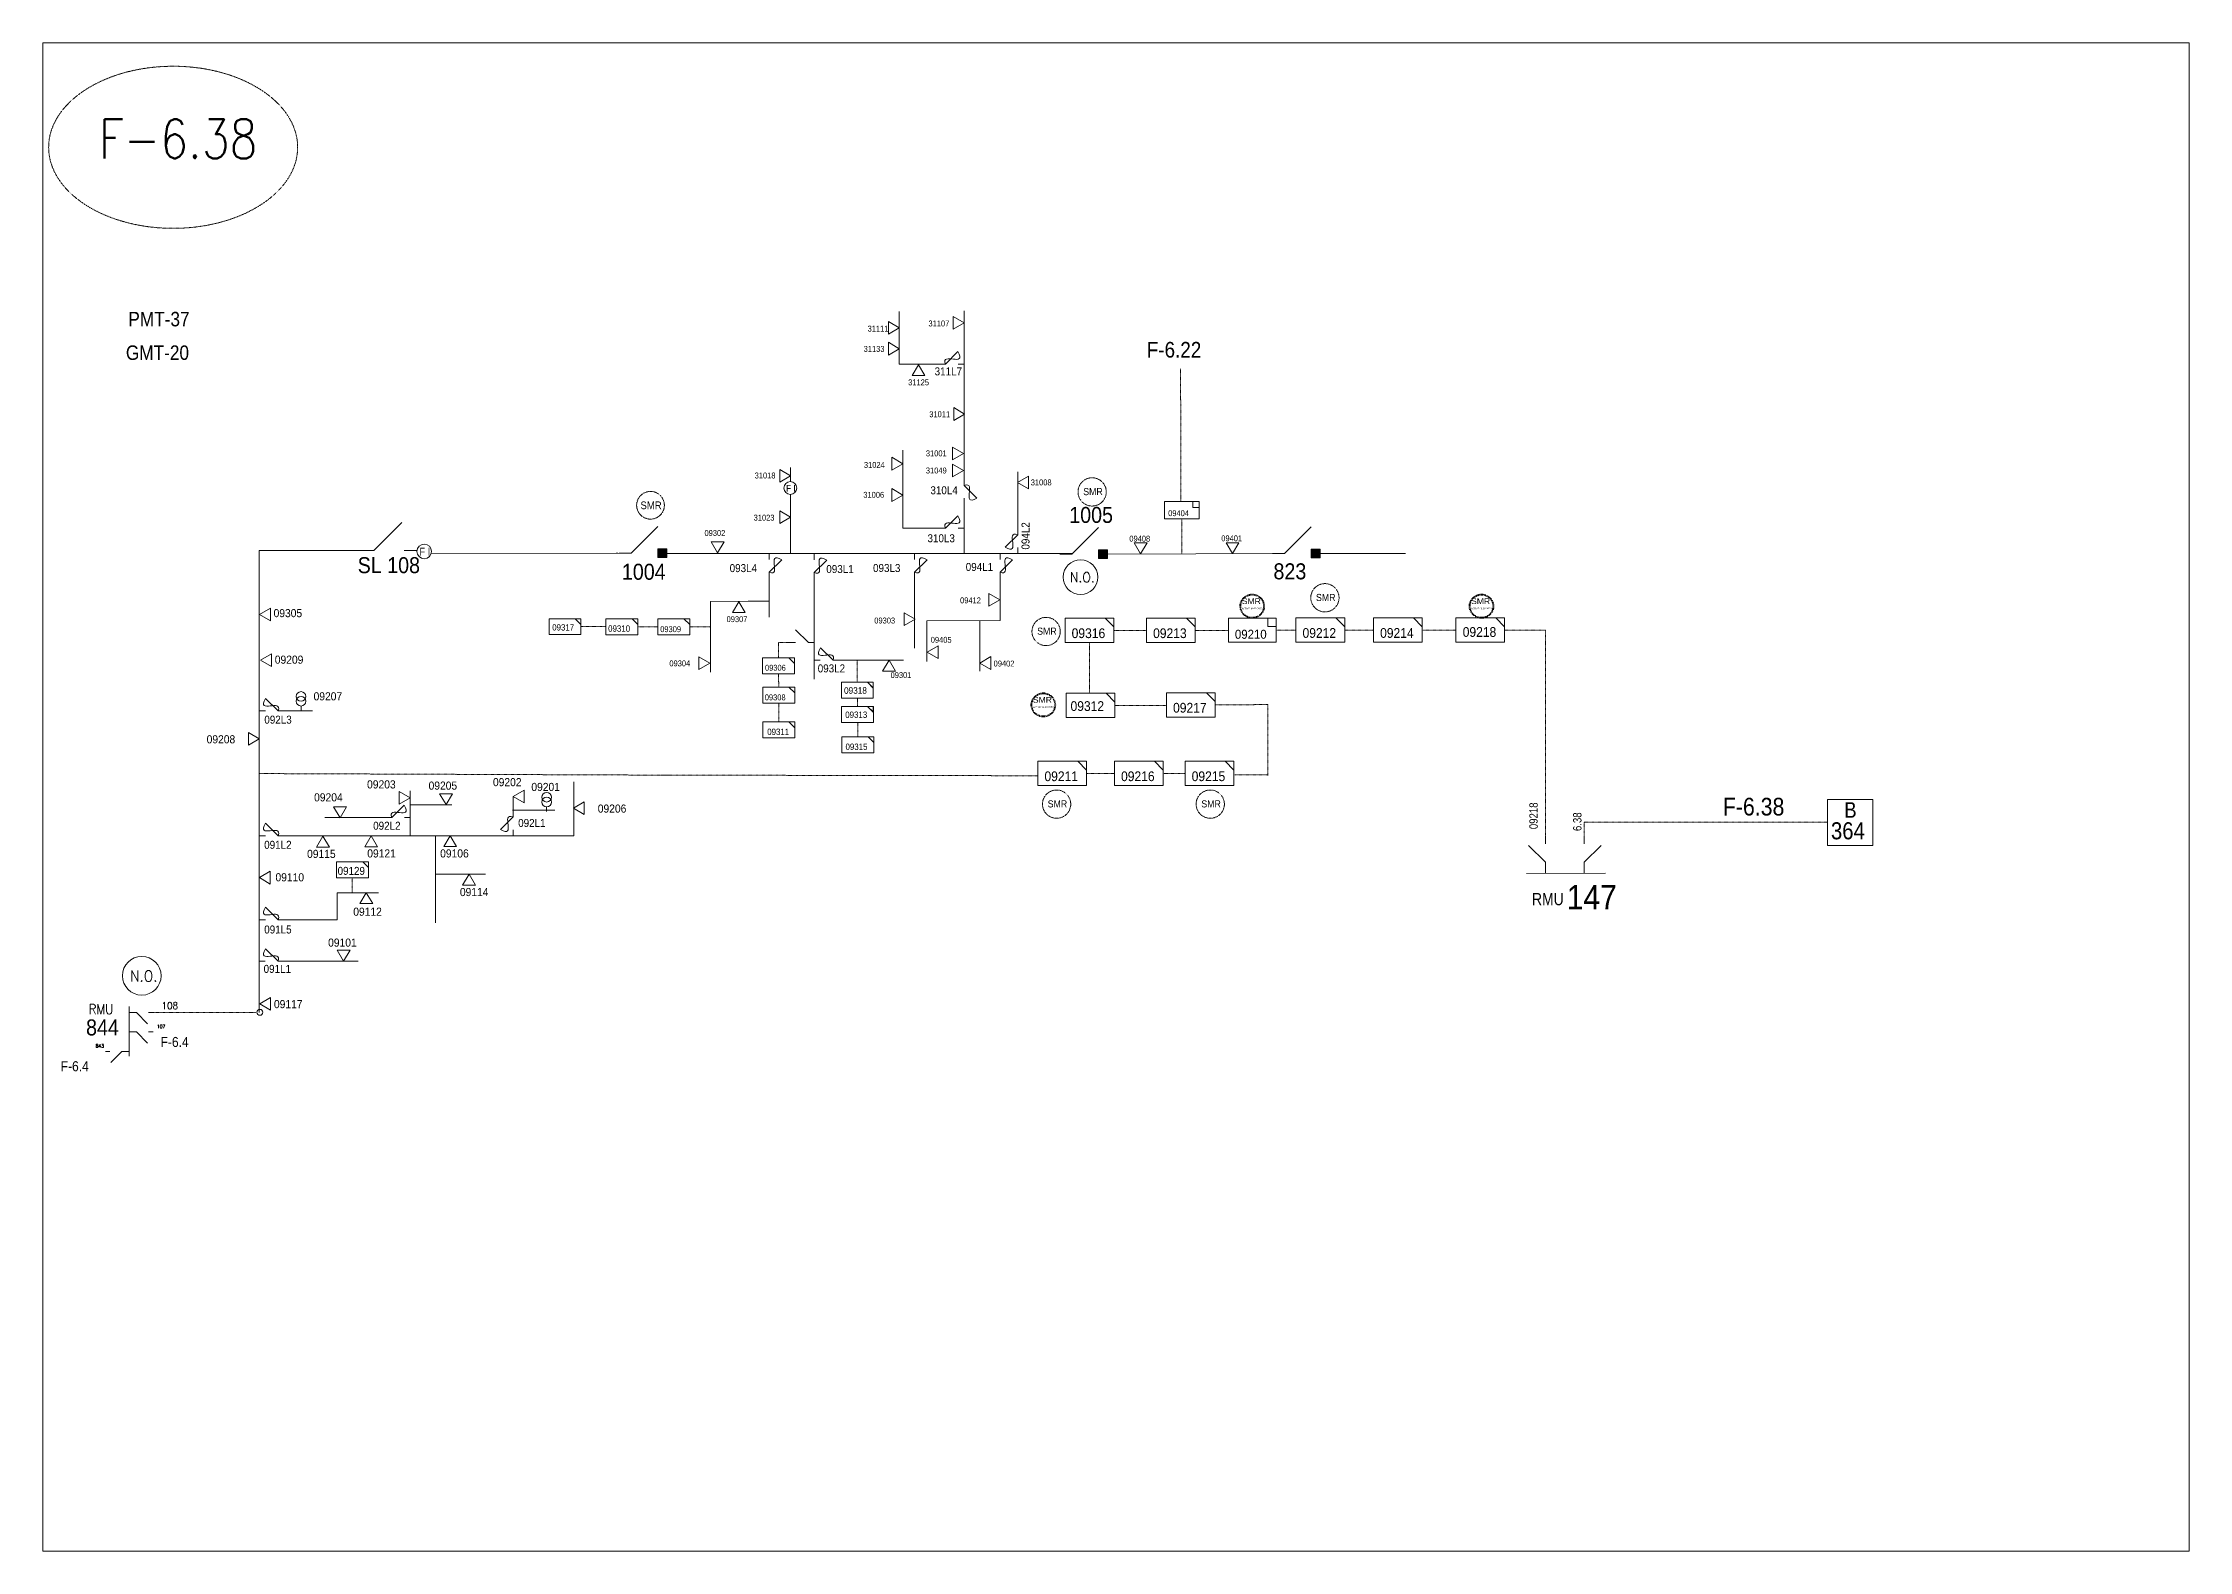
# Model space of a CAD drawing. Header units: metres. Extents: x 65984 to 144644, y -19036 to 23726.
# Drawn here: x 101713 to 102593, y -12882 to -12264 of the extents above; entities that cross this region are included whole.
import ezdxf
from ezdxf.enums import TextEntityAlignment as Align

# ---------------------------------------------------------------- set-up
doc = ezdxf.new("R2010")
doc.units = ezdxf.units.M
doc.header["$MEASUREMENT"] = 0
doc.linetypes.add('DGN Style 3', pattern=[0.013877, 0, -0.013877])
doc.layers.get('0').update_dxf_attribs({"color": 95, "lineweight": 40})
for name, color, linetype, lineweight in [('ABS', 7, 'Continuous', 40), ('ABS NUMBER', 112, 'Continuous', 30), ('d_eos', 111, 'Continuous', 40), ('d_eos no', 121, 'Continuous', 40), ('d_fco', 5, 'Continuous', 40), ('d_fco text', 95, 'Continuous', 40), ('d_oh branch', 94, 'Continuous', 40), ('d_switch', 95, 'Continuous', 40), ('d_tf', 1, 'Continuous', 40), ('d_tf no', 6, 'Continuous', 40), ('d_tf_200', 1, 'Continuous', 40), ('d_ug cable', 95, 'Continuous', 40), ('d_unit sub', 7, 'Continuous', 40), ('EARTH FAULT INDICATOR', 95, 'Continuous', 40), ('fedr no', 95, 'Continuous', 40), ('GRID STATION  04', 7, 'Continuous', 40), ('GRID STATION 01', 7, 'Continuous', 40), ('Level 37', 7, 'Continuous', 0), ('O H MAIN FEEDER', 4, 'Continuous', 100), ('SW N O', 114, 'Continuous', 30)]:
    doc.layers.add(name, color=color, linetype=linetype, lineweight=lineweight)
doc.styles.add('NASKHF', font='naskhf.shx', dxfattribs={"height": 8})
doc.styles.get("Standard").update_dxf_attribs({"font": 'txt.shx'})
doc.styles.add('Style-Andalus', font='andlso.ttf')
doc.styles.add('Style-Arial', font='arial.ttf')
doc.styles.add('Style-ENGINEERING', font='ENGINEERING.shx')
doc.styles.add('Style-msdefault', font='msdefault.shx')
doc.styles.add('Style-simplex', font='simplex.shx')
doc.styles.add('Style-STANDARD', font='STANDARD.shx')

# ---------------------------------------------------------------- blocks, each defined once
blk = doc.blocks.new('TF3')
at = {"color": 0, "linetype": 'ByBlock', "lineweight": -2}
for p, q in [((11.3, 9), (18.3, 9)), ((18.3, 9), (18.3, 2))]:
    blk.add_line(p, q, dxfattribs=at)
at = {"color": 0, "linetype": 'ByBlock', "lineweight": -2, "flags": 128}
blk.add_lwpolyline([(18.3, 2), (11.3, 2), (11.3, 9)], dxfattribs=at)
at = {"color": 0, "linetype": 'ByBlock', "lineweight": -2}
blk.add_3dface([(-21.7, 9), (18.3, 9), (18.3, -11), (-21.7, -11)], dxfattribs=at)
blk = doc.blocks.new('TF_8')
at = {"color": 0, "linetype": 'ByBlock', "lineweight": -2}
blk.add_line((6.3, 4.95), (9.9, 1.35), dxfattribs=at)
blk.add_3dface([(-10.1, 4.95), (9.9, 4.95), (9.9, -5.05), (-10.1, -5.05)], dxfattribs=at)
blk = doc.blocks.new('*U2819')
at = {"layer": 'd_unit sub', "color": 2, "linetype": 'Continuous', "lineweight": 13, "flags": 128}
blk.add_lwpolyline([(6.4, 5), (9.99, 1.4), (9.99, 5)], close=True, dxfattribs=at)
at = {"layer": 'd_unit sub', "color": 2, "linetype": 'Continuous', "lineweight": 13, "xscale": 0.999671859597321, "yscale": 0.999671859597321, "zscale": 0.2499179648993302, "rotation": 359.9999999999999}
blk.add_blockref('TF_8', (0.1, 0.05), dxfattribs=at)
blk = doc.blocks.new('*U3685')
at = {"layer": 'd_unit sub', "color": 5, "linetype": 'Continuous', "lineweight": 13, "flags": 128}
blk.add_lwpolyline([(6.4, 5), (9.99, 1.4), (9.99, 5)], close=True, dxfattribs=at)
at = {"layer": 'd_unit sub', "color": 5, "linetype": 'Continuous', "lineweight": 13, "xscale": 0.999671859597321, "yscale": 0.999671859597321, "zscale": 0.2499179648993302, "rotation": 359.9999999999999}
blk.add_blockref('TF_8', (0.1, 0.05), dxfattribs=at)
blk = doc.blocks.new('*U3403')
at = {"layer": 'd_unit sub', "color": 2, "linetype": 'Continuous', "lineweight": 13, "flags": 128}
blk.add_lwpolyline([(6.4, 5), (9.99, 1.4), (9.99, 5)], close=True, dxfattribs=at)
at = {"layer": 'd_unit sub', "color": 2, "linetype": 'Continuous', "lineweight": 13, "xscale": 0.999671859597321, "yscale": 0.999671859597321, "zscale": 0.2499179648993302, "rotation": 359.9999999999999}
blk.add_blockref('TF_8', (0.1, 0.05), dxfattribs=at)
blk = doc.blocks.new('FUSE01')
at = {"color": 0, "linetype": 'ByBlock', "lineweight": -2}
blk.add_line((0, -17.15), (0, -22.55), dxfattribs=at)
at = {"color": 0, "linetype": 'ByBlock', "lineweight": -2, "flags": 128}
blk.add_lwpolyline([(0, 0.05), (0, -5.75), (-11.2, -16.95)], dxfattribs=at)
at = {"color": 0, "linetype": 'ByBlock', "lineweight": -2}
blk.add_open_spline([(-11.2, -16.95), (3.4, -25.35), (-11.6, -1.35), (0, -5.75)], degree=3, dxfattribs=at)
blk = doc.blocks.new('TFU_91')
at = {"layer": 'd_tf_200', "color": 5, "linetype": 'Continuous', "lineweight": 13}
blk.add_line((0, 10), (0, 0), dxfattribs=at)
for centre in [(0, 30), (0, 20)]:
    blk.add_circle(centre, 10, dxfattribs=at)
blk = doc.blocks.new('*U3386')
at = {"layer": 'EARTH FAULT INDICATOR', "color": 2, "linetype": 'Continuous', "lineweight": 13}
blk.add_circle((0, 0.1), 4, dxfattribs=at)
at = {"layer": 'EARTH FAULT INDICATOR', "color": 2, "lineweight": 13, "style": 'Style-Andalus', "width": 0.9}
blk.add_text('F I', height=4.23, dxfattribs=at).set_placement((-2.6, 2.1), align=Align.TOP_LEFT)
blk = doc.blocks.new('*U3715')
at = {"layer": 'ABS', "color": 7, "linetype": 'Continuous', "lineweight": 13, "ltscale": 0.179501}
for p, q in [((-8.3, 9.1), (-8.3, 16.6)), ((-8.3, 9.1), (8.3, -7.6)), ((-8.3, -16.6), (-8.3, -9))]:
    blk.add_line(p, q, dxfattribs=at)
blk = doc.blocks.new('ABS2_1_1')
at = {"color": 0, "linetype": 'ByBlock', "lineweight": -2, "ltscale": 500}
for q in [(-29900, 43500), (0, 0)]:
    blk.add_line((0, 13600), q, dxfattribs=at)
at = {"color": 0, "linetype": 'ByBlock', "lineweight": -2, "ltscale": 500, "flags": 128}
for points in [[(5000, 43600), (-5000, 43600), (-5000, 53600), (5000, 53600)], [(3791, 49653), (3791, 49653), (3791, 49653)]]:
    blk.add_lwpolyline(points, close=True, dxfattribs=at)
at = {"color": 0, "linetype": 'ByBlock', "lineweight": -2, "ltscale": 500}
for points in [[(5000, 43600), (-5000, 43600), (5000, 53600), (-5000, 53600)], [(3791, 49653), (3791, 49653), (3791, 49653)]]:
    blk.add_solid(points, dxfattribs=at)
blk = doc.blocks.new('*U3716')
at = {"layer": 'EARTH FAULT INDICATOR', "color": 5, "linetype": 'Continuous', "lineweight": 13}
blk.add_circle((0, 0.1), 4, dxfattribs=at)
at = {"layer": 'EARTH FAULT INDICATOR', "color": 5, "lineweight": 13, "style": 'Style-Andalus', "width": 0.9}
blk.add_text('F I', height=4.23, dxfattribs=at).set_placement((-2.6, 2.1), align=Align.TOP_LEFT)
blk = doc.blocks.new('*U3717')
at = {"layer": 'ABS', "color": 5, "linetype": 'Continuous', "lineweight": 13, "ltscale": 0.07769}
for p, q in [((-8.3, 8.2), (-15.7, 8.2)), ((-8.3, 8.2), (7.9, -8.1)), ((15.7, 8.2), (8.3, 8.2))]:
    blk.add_line(p, q, dxfattribs=at)
blk = doc.blocks.new('TRA1_1551')
at = {"layer": 'd_tf', "color": 5, "linetype": 'Continuous', "lineweight": 13, "ltscale": 0.00023332, "flags": 128}
blk.add_lwpolyline([(10, -17), (0, 0), (-10, -17)], close=True, dxfattribs=at)
blk = doc.blocks.new('TRA1_1550')
at = {"layer": 'd_tf', "color": 5, "linetype": 'Continuous', "lineweight": 13, "ltscale": 0.00023332, "xscale": 1.000046564039523, "yscale": 1.000046564039523, "zscale": 1.000046564039523, "rotation": 180}
blk.add_blockref('TRA1_1551', (0, 0), dxfattribs=at)
blk = doc.blocks.new('TRA1_1553')
at = {"layer": 'd_tf', "color": 5, "linetype": 'Continuous', "lineweight": 13, "ltscale": 0.00023332, "flags": 128}
blk.add_lwpolyline([(10, -17), (0, 0), (-10, -17)], close=True, dxfattribs=at)
blk = doc.blocks.new('TRA1_1552')
at = {"layer": 'd_tf', "color": 5, "linetype": 'Continuous', "lineweight": 13, "ltscale": 0.00023332, "xscale": 1.000046564039523, "yscale": 1.000046564039523, "zscale": 1.000046564039523, "rotation": 180}
blk.add_blockref('TRA1_1553', (0, 0), dxfattribs=at)
blk = doc.blocks.new('TRA1_1555')
at = {"layer": 'd_tf', "color": 191, "linetype": 'Continuous', "lineweight": 13, "ltscale": 0.00023332, "extrusion": (0, 0, -1), "flags": 128}
blk.add_lwpolyline([(-10, -17), (0, 0), (10, -17)], close=True, dxfattribs=at)
blk = doc.blocks.new('TRA1_1554')
at = {"layer": 'd_tf', "color": 191, "linetype": 'Continuous', "lineweight": 13, "ltscale": 0.00023332, "xscale": 1.000046564039523, "yscale": 1.000046564039523, "zscale": 1.000046564039523, "rotation": 180}
blk.add_blockref('TRA1_1555', (0, 0), dxfattribs=at)
blk = doc.blocks.new('*U3792')
at = {"layer": 'SW N O', "color": 3, "lineweight": 13, "ltscale": 0.426762}
blk.add_circle((0, 0), 16.8, dxfattribs=at)
at = {"layer": 'SW N O', "color": 3, "lineweight": 13, "style": 'Style-STANDARD'}
blk.add_text('N.O.', height=9.6, dxfattribs=at).set_placement((1.7, -0.2), align=Align.MIDDLE_CENTER)
blk = doc.blocks.new('*U3828')
at = {"color": 2, "linetype": 'DGN Style 3'}
blk.add_circle((0, 0), 40.1, dxfattribs=at)
at = {"color": 1, "style": 'Style-ENGINEERING', "width": 1.09375}
blk.add_text('SMR', height=20.04, dxfattribs=at).set_placement((29.5, 7.3), align=Align.RIGHT)
at = {"color": 7, "true_color": 0xffffff, "insert": (-35.1, -5.1), "char_height": 5.833, "width": 324.554, "attachment_point": 1}
blk.add_mtext('\\fCalibri|b0|i0|c178178|p39;ACTIVE 18.09.2023\\P', dxfattribs=at)
blk = doc.blocks.new('*U3931')
at = {"layer": 'd_unit sub', "color": 5, "linetype": 'Continuous', "lineweight": 13, "flags": 128}
blk.add_lwpolyline([(6.4, 5), (10, 1.4), (10, 5)], close=True, dxfattribs=at)
at = {"layer": 'd_unit sub', "color": 5, "linetype": 'Continuous', "lineweight": 13, "xscale": 0.9996718595973206, "yscale": 0.9996718595973206, "zscale": 0.2263210171637347, "rotation": 359.9999999999999}
blk.add_blockref('TF_8', (0.1, 0), dxfattribs=at)

msp = doc.modelspace()

# ---------------------------------------------------------------- linework, layer by layer
at = {"layer": 'd_eos', "color": 7, "linetype": 'Continuous', "lineweight": 13, "ltscale": 0.638341}
for p, q in [((102329.06, -12592.27), (102329.06, -12589.45)), ((102344.92, -12592.27), (102344.92, -12589.45)), ((102329.06, -12599.72), (102322.06, -12592.92)), ((102329.06, -12604.36), (102329.06, -12599.72)), ((102344.92, -12599.72), (102351.92, -12592.92)), ((102344.92, -12604.37), (102344.92, -12599.72)), ((102321.31, -12604.37), (102353.64, -12604.36))]:
    msp.add_line(p, q, dxfattribs=at)
at = {"layer": 'd_eos', "color": 7, "linetype": 'Continuous', "lineweight": 13, "ltscale": 0.418816}
for p, q in [((101748.35, -12679.4), (101748.36, -12658.92)), ((101748.36, -12661.46), (101751.41, -12661.46)), ((101751.41, -12661.46), (101755.87, -12666.05)), ((101756.29, -12661.46), (101758.14, -12661.46)), ((101748.35, -12669.43), (101751.4, -12669.43)), ((101751.4, -12669.43), (101755.86, -12674.02)), ((101756.29, -12669.43), (101758.14, -12669.43)), ((101740.42, -12677.39), (101738.57, -12677.39)), ((101745.3, -12677.39), (101740.84, -12681.99)), ((101748.35, -12677.39), (101745.3, -12677.39))]:
    msp.add_line(p, q, dxfattribs=at)
at = {"layer": 'd_oh branch', "color": 5, "linetype": 'Continuous', "lineweight": 13}
for p, q in [((102064.07, -12395.56), (102064.07, -12373.95)), ((102090.71, -12373.72), (102090.71, -12442.64)), ((102080.35, -12395.55), (102064.07, -12395.56)), ((102065.55, -12462.86), (102065.55, -12430.79)), ((102019.54, -12437.92), (102019.54, -12443.71)), ((102112.64, -12462.82), (102112.64, -12439.74)), ((102019.54, -12448.95), (102019.54, -12473.2)), ((102090.71, -12453.02), (102090.71, -12473.2)), ((102080.33, -12462.86), (102065.55, -12462.86)), ((102010.79, -12483.58), (102010.8, -12499.37)), ((102029.21, -12483.71), (102029.21, -12524.67)), ((102070.35, -12483.57), (102070.35, -12512.01)), ((102105.41, -12483.58), (102105.42, -12500.71)), ((102002.08, -12492.81), (101986.65, -12492.82)), ((101986.65, -12492.82), (101986.66, -12521.8)), ((102010.82, -12492.81), (102002.08, -12492.81)), ((102105.42, -12500.71), (102075.33, -12500.75)), ((102075.33, -12500.75), (102075.33, -12517.55)), ((102097.14, -12500.74), (102097.14, -12521.47)), ((102039.59, -12517.01), (102065.86, -12517.01)), ((101812.07, -12537.78), (101823.45, -12537.78)), ((101863.59, -12588.99), (101863.58, -12570.54)), ((101905.73, -12578.58), (101905.73, -12572.86)), ((101930.67, -12588.95), (101930.67, -12566.8)), ((101828.52, -12581.51), (101853.31, -12581.51)), ((101863.58, -12576.26), (101880.65, -12576.26)), ((101905.56, -12578.52), (101922.88, -12578.52)), ((101930.67, -12588.95), (101811.85, -12588.95)), ((101873.88, -12588.95), (101873.88, -12624.61)), ((101873.98, -12604.71), (101894.41, -12604.71)), ((101812.07, -12623.37), (101833.58, -12623.37)), ((101812.02, -12640.45), (101842.17, -12640.45))]:
    msp.add_line(p, q, dxfattribs=at)
at = {"layer": 'd_oh branch', "color": 5, "linetype": 'Continuous', "lineweight": 13, "flags": 128}
msp.add_lwpolyline([(101850.63, -12612.31), (101833.58, -12612.31), (101833.58, -12623.37)], dxfattribs=at)
at = {"layer": 'd_ug cable', "color": 191, "linetype": 'DGN Style 3', "lineweight": 13}
for p, q in [((102179.52, -12451.78), (102179.45, -12397.51)), ((102180, -12458.95), (102180.01, -12473.38))]:
    msp.add_line(p, q, dxfattribs=at)
at = {"layer": 'd_ug cable', "color": 5, "linetype": 'DGN Style 3', "lineweight": 13}
for p, q in [((101933.58, -12503.18), (101943.64, -12503.15)), ((101956.86, -12503.22), (101965.03, -12503.22)), ((101978.15, -12503.22), (101986.65, -12503.21)), ((102218.64, -12504.63), (102226.72, -12504.63)), ((102246.71, -12504.63), (102258.53, -12504.63)), ((102278.52, -12504.63), (102292.24, -12504.63)), ((102046.8, -12525.99), (102046.81, -12517.01)), ((102014.63, -12522.55), (102014.65, -12527.99)), ((102014.65, -12542.28), (102014.65, -12534.55)), ((102046.9, -12535.9), (102046.9, -12532.51)), ((102047.12, -12548.41), (102047.12, -12542.46)), ((101801.69, -12563.45), (101969.71, -12564.1)), ((101966.74, -12564.09), (102120.91, -12564.34)), ((102140.9, -12563.4), (102152.31, -12563.4)), ((101839.72, -12606.15), (101839.72, -12612.31)), ((101758.14, -12661.46), (101800.3, -12661.46))]:
    msp.add_line(p, q, dxfattribs=at)
at = {"layer": 'd_ug cable', "color": 57, "linetype": 'DGN Style 3', "lineweight": 13, "true_color": 0x7d8a21}
msp.add_line((101758.14, -12661.46), (101758.14, -12661.46), dxfattribs=at)
at = {"layer": 'd_ug cable', "color": 5, "linetype": 'DGN Style 3', "lineweight": 13, "flags": 128}
for points in [[(102014.63, -12516), (102014.63, -12509.69), (102020.28, -12509.69)], [(102142.05, -12530.5), (102142.05, -12509.73)], [(102165.45, -12504.73), (102152.05, -12504.73)], [(102199.05, -12504.73), (102185.44, -12504.73)], [(102329.06, -12589.45), (102329.06, -12504.63), (102312.23, -12504.63)], [(102173.65, -12535.5), (102173.65, -12535.5), (102152.48, -12535.5)], [(102193.72, -12535.31), (102215.23, -12535.15)], [(102215.23, -12535.15), (102215.23, -12564.29)], [(102172.3, -12563.4), (102181.27, -12563.4)], [(102201.72, -12563.94), (102215.04, -12563.94)], [(102444.41, -12583.42), (102344.92, -12583.42), (102344.92, -12590.86)]]:
    msp.add_lwpolyline(points, dxfattribs=at)
at = {"layer": 'd_ug cable', "color": 1, "linetype": 'DGN Style 3', "lineweight": 13}
for centre in [(102143.18, -12447.94), (102238.61, -12491.35), (102124.29, -12505.18), (102128.6, -12575.99), (102191.6, -12575.99)]:
    msp.add_circle(centre, 5.8, dxfattribs=at)
at = {"layer": 'd_ug cable', "color": 2, "linetype": 'DGN Style 3', "lineweight": 13}
msp.add_circle((101962.09, -12453.42), 5.69, dxfattribs=at)
at = {"layer": 'fedr no', "color": 82, "linetype": 'DGN Style 3', "lineweight": 13, "true_color": 0x1dc70e}
msp.add_ellipse((101766.37, -12306.61), major_axis=(51.04, 0), ratio=0.651175, dxfattribs=at)
at = {"layer": 'GRID STATION  04', "color": 7, "linetype": 'Continuous', "lineweight": 13, "ltscale": 0.39177, "flags": 128}
msp.add_lwpolyline([(102463.29, -12574.08), (102444.65, -12574.08), (102444.65, -12592.9), (102463.29, -12592.9)], close=True, dxfattribs=at)
at = {"layer": 'O H MAIN FEEDER', "color": 5, "lineweight": 13, "ltscale": 0.279999}
for p, q in [((101801.69, -12472), (101801.69, -12661.46)), ((101846.76, -12472), (101801.69, -12472)), ((101949.23, -12473.04), (101872.17, -12473.25)), ((102135.12, -12473.2), (101968.78, -12473.2))]:
    msp.add_line(p, q, dxfattribs=at)
at = {"layer": 'O H MAIN FEEDER', "color": 191, "lineweight": 13, "ltscale": 0.279999}
for p, q in [((102221.95, -12473.26), (102149.44, -12473.46)), ((102271.68, -12473.2), (102236.6, -12473.2))]:
    msp.add_line(p, q, dxfattribs=at)
at = {"layer": 'O H MAIN FEEDER', "color": 140, "linetype": 'Continuous', "lineweight": 13, "flags": 128}
msp.add_lwpolyline([(101712.98, -12263.81), (102592.93, -12263.81), (102592.93, -12882.31), (101712.98, -12882.31)], close=True, dxfattribs=at)
at = {"layer": 'O H MAIN FEEDER', "color": 5, "lineweight": 13, "ltscale": 0.279999}
msp.add_circle((101801.94, -12661.36), 1.21, dxfattribs=at)
at = {"layer": 'O H MAIN FEEDER', "color": 2, "lineweight": 13, "ltscale": 0.279999}
msp.add_point((101948.38, -12473.04), dxfattribs=at)

# ---------------------------------------------------------------- block references
at = {"color": 1, "xscale": 0.12, "yscale": 0.12, "zscale": 0.12}
for p in [(102208.8, -12494.82), (102302.81, -12494.82), (102123.15, -12535.29)]:
    msp.add_blockref('*U3828', p, dxfattribs=at)
at = {"layer": 'ABS', "color": 7, "linetype": 'Continuous', "lineweight": 13, "ltscale": 0.179501, "xscale": 0.6911154383015179, "yscale": 0.6911154383015179, "zscale": 0.6911154383015179, "rotation": 89.99999999999999}
msp.add_blockref('*U3715', (101854.89, -12466.24), dxfattribs=at)
at = {"layer": 'ABS', "color": 2, "linetype": 'Continuous', "lineweight": 13, "ltscale": 0.544217, "xscale": 0.0003646257325909006, "yscale": 0.0003646257325909006, "zscale": 0.0002414667974879762, "rotation": 269.9999999999997}
for p in [(101949.23, -12473.04), (102129.9, -12473.46)]:
    msp.add_blockref('ABS2_1_1', p, dxfattribs=at)
at = {"layer": 'ABS', "color": 7, "linetype": 'Continuous', "lineweight": 13, "ltscale": 0.544217, "xscale": 0.0003646257325909006, "yscale": 0.0003646257325909006, "zscale": 0.0002414667974879762, "rotation": 269.9999999999997}
msp.add_blockref('ABS2_1_1', (102217.06, -12473.2), dxfattribs=at)
at = {"layer": 'ABS', "color": 5, "linetype": 'Continuous', "lineweight": 13, "ltscale": 0.07769, "xscale": 0.321489, "yscale": 0.321489, "zscale": 0.321489, "rotation": 179.9999999999999}
msp.add_blockref('*U3717', (102024.15, -12507.07), dxfattribs=at)
at = {"layer": 'd_fco', "color": 5, "linetype": 'Continuous', "lineweight": 13, "xscale": 0.4592700000000001, "zscale": 0.1639711767704506}
for p, yscale, rotation in [((102080.37, -12395.55), -0.4592700000000001, 270), ((102090.71, -12442.67), -0.4592700000000001, 180), ((102112.64, -12462.84), 0.4592700000000001, 359.9999999999999), ((102070.35, -12483.56), 0.4592700000000001, 180), ((102105.41, -12483.56), 0.4592700000000001, 180), ((101812.05, -12537.78), 0.4592700000000001, 269.9999999999999), ((101853.33, -12581.51), -0.4592700000000001, 270), ((101905.73, -12578.6), 0.4592700000000001, 359.9999999999999), ((101812.05, -12623.37), 0.4592700000000001, 269.9999999999999), ((101812.04, -12640.45), 0.4592700000000001, 269.9999999999999)]:
    msp.add_blockref('FUSE01', p, dxfattribs=dict(at, yscale=yscale, rotation=rotation))
at = {"layer": 'd_fco', "color": 7, "linetype": 'Continuous', "lineweight": 13, "xscale": 0.4592700000000001, "zscale": 0.1639711767704506}
for p, yscale, rotation in [((102080.35, -12462.86), -0.4592700000000001, 270), ((102010.79, -12483.56), 0.4592700000000001, 180), ((102029.21, -12483.68), 0.4592700000000001, 180), ((102039.57, -12517.01), 0.4592700000000001, 270), ((101812.05, -12588.95), 0.4592700000000001, 269.9999999999999)]:
    msp.add_blockref('FUSE01', p, dxfattribs=dict(at, yscale=yscale, rotation=rotation))
at = {"layer": 'd_tf', "color": 5, "linetype": 'Continuous', "lineweight": 13, "ltscale": 0.00023332, "xscale": 0.2624400000000001, "yscale": 0.2624400000000001, "zscale": 0.2624400000000001}
for name, p, rotation in [('TRA1_1550', (102064.1, -12380.62), 89.99999999999994), ('TRA1_1550', (102090.71, -12378.58), 89.99999999999994), ('TRA1_1550', (102064.1, -12389.22), 89.99999999999994), ('TRA1_1552', (102071.98, -12395.8), 180), ('TRA1_1552', (102090.36, -12432.15), 89.99999999999997), ('TRA1_1552', (102065.51, -12436.38), 89.99999999999997), ('TRA1_1552', (102090.36, -12439.18), 89.99999999999997), ('TRA1_1552', (102112.57, -12444.09), 269.9999999999999), ('TRA1_1552', (102065.52, -12449.23), 89.99999999999997), ('TRA1_1552', (102019.54, -12458.26), 89.99999999999997), ('TRA1_1552', (101989.62, -12472.91), 359.9999999999999), ('TRA1_1550', (101998.32, -12492.96), 179.9999999999999), ('TRA1_1550', (101801.77, -12498.2), 269.9999999999999), ('TRA1_1552', (102070.58, -12500.15), 89.99999999999997), ('TRA1_1552', (102075.51, -12513.65), 269.9999999999999), ('TRA1_1550', (101802.18, -12516.97), 269.9999999999999), ('TRA1_1552', (102059.88, -12516.99), 180), ('TRA1_1552', (102097.14, -12518.13), 269.9999999999999), ('TRA1_1552', (101863.54, -12573.36), 89.99999999999997), ('TRA1_1550', (101878.26, -12576.19), 359.9999999999999), ('TRA1_1550', (101905.79, -12572.87), 269.9999999999999), ('TRA1_1552', (101834.8, -12581.54), 359.9999999999999), ('TRA1_1550', (101930.49, -12577.6), 269.9999999999999), ('TRA1_1550', (101827.8, -12589.11), 180), ('TRA1_1550', (101847.57, -12589), 180), ('TRA1_1550', (101879.96, -12588.94), 180), ('TRA1_1550', (101801.72, -12606.12), 269.9999999999999), ('TRA1_1550', (101887.7, -12604.71), 180), ('TRA1_1550', (101845.58, -12612.31), 180), ('TRA1_1550', (101836.26, -12640.39), 359.9999999999999), ('TRA1_1550', (101801.86, -12657.87), 269.9999999999999)]:
    msp.add_blockref(name, p, dxfattribs=dict(at, rotation=rotation))
at = {"layer": 'd_tf', "color": 5, "linetype": 'Continuous', "lineweight": 13, "ltscale": 0.00023332, "extrusion": (0, 0, -1), "xscale": 0.2624400000000001, "yscale": 0.2624400000000001, "zscale": 0.2624400000000001}
for name, p, rotation in [('TRA1_1550', (-102090.9, -12416.01), 269.9220023749143), ('TRA1_1552', (-102019.54, -12441.33), 270), ('TRA1_1552', (-102105.29, -12492.24), 269.9999999999999), ('TRA1_1550', (-101986.4, -12518.21), 270), ('TRA1_1550', (-101801.69, -12549.22), 270)]:
    msp.add_blockref(name, p, dxfattribs=dict(at, rotation=rotation))
at = {"layer": 'd_tf', "color": 191, "linetype": 'Continuous', "lineweight": 13, "ltscale": 0.00023332, "extrusion": (0, 0, -1), "xscale": 0.2624400000000001, "yscale": 0.2624400000000001, "zscale": 0.2624400000000001}
for p in [(-102200.68, -12473.26), (-102163.05, -12473.34)]:
    msp.add_blockref('TRA1_1554', p, dxfattribs=at)
at = {"layer": 'd_tf_200', "color": 5, "linetype": 'Continuous', "lineweight": 13, "xscale": 0.19683, "yscale": 0.19683, "zscale": 0.19683, "rotation": 359.9999999999998}
for p in [(101818.81, -12537.72), (101919.51, -12579.06)]:
    msp.add_blockref('TFU_91', p, dxfattribs=at)
at = {"layer": 'd_unit sub', "color": 191, "linetype": 'Continuous', "lineweight": 13, "xscale": 0.3528672841794248, "yscale": 0.3528672841794248, "zscale": 0.1075814890790927}
msp.add_blockref('TF3', (102180.53, -12455.07), dxfattribs=at)
at = {"layer": 'd_unit sub', "color": 5, "linetype": 'Continuous', "lineweight": 13, "rotation": 359.9999999999999}
for name, p, xscale, yscale, zscale in [('TF_8', (101927.11, -12503.16), 0.6454908584818494, 0.6454908584818494, 0.1475740590934055), ('TF_8', (101971.66, -12503.19), 0.6558847070818022, 0.6558847070818022, 0.1639711767704506), ('TF_8', (102014.72, -12531.23), 0.6558847070818022, 0.6558847070818022, 0.1639711767704506), ('*U3931', (102046.86, -12529.25), 0.6520563619888701, 0.6520563619888701, 0.6520563619888701)]:
    msp.add_blockref(name, p, dxfattribs=dict(at, xscale=xscale, yscale=yscale, zscale=zscale))
at = {"layer": 'd_unit sub', "color": 5, "linetype": 'Continuous', "lineweight": 13}
for name, p, xscale, yscale, zscale in [('*U3685', (101950.31, -12503.22), 0.6561000000000001, 0.6561000000000001, 0.6561000000000001), ('TF_8', (102014.7, -12519.24), 0.6558847070818022, 0.6558847070818022, 0.1639711767704506), ('*U3685', (102046.9, -12539.18), 0.6561000000000001, 0.6561000000000001, 0.6561000000000001), ('*U3685', (102014.65, -12545.56), 0.6561000000000001, 0.6561000000000001, 0.6561000000000001), ('*U3685', (102047.12, -12551.69), 0.6561000000000001, 0.6561000000000001, 0.6561000000000001), ('*U3685', (101839.92, -12602.87), 0.6561000000000001, 0.6561000000000001, 0.6561000000000001)]:
    msp.add_blockref(name, p, dxfattribs=dict(at, xscale=xscale, yscale=yscale, zscale=zscale))
at = {"layer": 'd_unit sub', "color": 2, "linetype": 'Continuous', "lineweight": 13}
for name, p in [('*U2819', (102142.05, -12504.73)), ('*U2819', (102236.72, -12504.63)), ('*U2819', (102302.24, -12504.63)), ('*U3403', (102142.49, -12535.5)), ('*U2819', (102130.91, -12563.39)), ('*U2819', (102191.27, -12563.39))]:
    msp.add_blockref(name, p, dxfattribs=at)
at = {"layer": 'd_unit sub', "color": 5, "linetype": 'Continuous', "lineweight": 13}
for p in [(102175.45, -12504.73), (102268.53, -12504.63), (102183.64, -12535.28), (102162.31, -12563.39)]:
    msp.add_blockref('*U3685', p, dxfattribs=at)
at = {"layer": 'd_unit sub', "color": 2, "linetype": 'Continuous', "lineweight": 13, "xscale": 0.4897227911351509, "yscale": 0.4897227911351509, "zscale": 0.1639711767704507, "rotation": 359.9999999999999}
msp.add_blockref('TF3', (102209.67, -12504.14), dxfattribs=at)
at = {"layer": 'EARTH FAULT INDICATOR', "color": 5, "linetype": 'Continuous', "lineweight": 13, "xscale": 0.6561000000000001, "yscale": 0.6561000000000001, "zscale": 0.6561000000000001}
msp.add_blockref('*U3716', (102019.42, -12446.42), dxfattribs=at)
at = {"layer": 'EARTH FAULT INDICATOR', "color": 2, "linetype": 'Continuous', "lineweight": 13, "xscale": 0.7528060026925981, "yscale": 0.7528060026925981, "zscale": 0.7528060026925981}
msp.add_blockref('*U3386', (101869.32, -12472.43), dxfattribs=at)
at = {"layer": 'SW N O', "color": 3, "lineweight": 13}
for p, xscale, yscale, zscale in [((102138.42, -12482.87), 0.4243957553401105, 0.4243957553401105, 0.4243957553401105), ((101753.52, -12646.38), 0.4715508392667895, 0.4715508392667895, 0.4715508392667895)]:
    msp.add_blockref('*U3792', p, dxfattribs=dict(at, xscale=xscale, yscale=yscale, zscale=zscale))

# ---------------------------------------------------------------- texts
at = {"layer": 'ABS NUMBER', "color": 2, "lineweight": 13, "style": 'Style-Arial', "width": 0.88}
for s, p in [('1005', (102133.78, -12454.1)), ('1004', (101950.36, -12477.4))]:
    msp.add_text(s, height=6.561, dxfattribs=at).set_placement(p, align=Align.TOP_LEFT)
at = {"layer": 'ABS NUMBER', "color": 7, "lineweight": 13, "style": 'Style-Arial', "width": 0.88}
for s, p in [('SL 108', (101842.03, -12474.7)), ('823', (102217.52, -12477.23))]:
    msp.add_text(s, height=6.561, dxfattribs=at).set_placement(p, align=Align.TOP_LEFT)
at = {"layer": 'd_eos no', "color": 7, "linetype": 'Continuous', "lineweight": 13, "style": 'Style-Arial', "width": 0.88}
msp.add_text('844', height=6.561, dxfattribs=at).set_placement((101730.67, -12664.28), align=Align.TOP_LEFT)
at = {"layer": 'd_fco text', "color": 5, "linetype": 'Continuous', "lineweight": 13, "style": 'Style-msdefault', "width": 0.92}
for s, p in [('311L7', (102078.59, -12396.88)), ('310L4', (102076.86, -12445.63)), ('093L3', (102053.34, -12477.52)), ('094L1', (102091.34, -12477.08)), ('092L2', (101848.39, -12583.2))]:
    msp.add_text(s, height=3.28, dxfattribs=at).set_placement(p, align=Align.TOP_LEFT)
at = {"layer": 'd_fco text', "color": 7, "linetype": 'Continuous', "lineweight": 13, "style": 'Style-msdefault', "width": 0.92}
msp.add_text('310L3', height=3.28, dxfattribs=at).set_placement((102075.67, -12465.31), align=Align.TOP_LEFT)
at = {"layer": 'd_fco text', "color": 5, "linetype": 'Continuous', "lineweight": 13, "style": 'Style-msdefault', "width": 0.92}
for s, rotation, p in [('094L2', 90, (102114.22, -12471.59)), ('092L3', 0.039, (101803.76, -12539.71)), ('091L5', 0.039, (101803.72, -12625.76)), ('091L1', 0.039, (101803.47, -12641.9))]:
    msp.add_text(s, height=3.28, rotation=rotation, dxfattribs=at).set_placement(p, align=Align.TOP_LEFT)
at = {"layer": 'd_fco text', "color": 7, "linetype": 'Continuous', "lineweight": 13, "style": 'Style-msdefault', "width": 0.92}
for s, p in [('093L4', (101994.55, -12477.55)), ('093L1', (102034.18, -12477.94)), ('093L2', (102030.66, -12518.68)), ('091L2', (101803.7, -12591.02))]:
    msp.add_text(s, height=3.28, rotation=0.039, dxfattribs=at).set_placement(p, align=Align.TOP_LEFT)
at = {"layer": 'd_fco text', "color": 5, "linetype": 'Continuous', "lineweight": 13, "style": 'Style-msdefault', "width": 0.92}
msp.add_text('092L1', height=3.28, rotation=0.039, dxfattribs=at).set_placement((101907.84, -12585.35))
at = {"layer": 'd_switch', "color": 55, "linetype": 'Continuous', "lineweight": 13, "insert": (102165.57, -12386.43), "char_height": 6.4228, "width": 41.8, "attachment_point": 1, "style": 'NASKHF'}
msp.add_mtext('\\Fmsdefault;\\H1x;\\W0.9;F-6.22\\P', dxfattribs=at)
at = {"layer": 'd_switch', "color": 2, "linetype": 'Continuous', "lineweight": 13, "insert": (102401.75, -12573.39), "char_height": 7.2576, "attachment_point": 1, "style": 'NASKHF'}
msp.add_mtext('\\Fmsdefault;\\H1x;\\W0.9;F-6.38\\P', dxfattribs=at)
at = {"layer": 'd_switch', "color": 251, "linetype": 'Continuous', "lineweight": 13, "insert": (102340.37, -12579.37), "char_height": 3.43, "width": 1.9233, "attachment_point": 3, "rotation": 90, "style": 'NASKHF'}
msp.add_mtext('\\FENGINEERING;\\H1x;\\W0.857143;6.38', dxfattribs=at)
at = {"layer": 'd_switch', "color": 2, "linetype": 'Continuous', "lineweight": 13, "char_height": 4.1027, "width": 26.7008, "attachment_point": 1, "style": 'NASKHF'}
for insert in [(101761.21, -12671.47), (101720.26, -12681.42)]:
    msp.add_mtext('\\Fmsdefault;\\H1x;\\W0.9;F-6.4\\P', dxfattribs=dict(at, insert=insert))
at = {"layer": 'd_tf no', "color": 5, "linetype": 'Continuous', "lineweight": 13, "style": 'Style-msdefault'}
for s, height, width, p in [('31111', 2.428, 0.945946, (102051.11, -12379.76)), ('31107', 2.428, 0.945946, (102076.06, -12377.65)), ('31133', 2.428, 0.945946, (102049.49, -12388.07)), ('31125', 2.428, 0.945946, (102067.74, -12401.79)), ('31001', 2.428, 0.945946, (102074.99, -12430.92)), ('31018', 2.428, 0.945946, (102004.8, -12440)), ('31024', 2.428, 0.945946, (102049.59, -12435.65)), ('31049', 2.428, 0.945946, (102074.99, -12437.95)), ('31006', 2.428, 0.945946, (102049.35, -12447.93)), ('31008', 2.428, 0.945946, (102118, -12442.83)), ('31023', 2.428, 0.945946, (102004.38, -12457.28)), ('09302', 2.428, 0.945946, (101984.23, -12463.57)), ('09412', 2.428, 0.945946, (102089.03, -12491.21)), ('09317', 2.564, 0.945946, (101921.78, -12502.22)), ('09310', 2.624, 0.925, (101944.72, -12502.67)), ('09309', 2.428, 0.945946, (101966.07, -12503.02)), ('09307', 2.428, 0.945946, (101993.29, -12498.91)), ('09303', 2.428, 0.945946, (102053.84, -12499.47)), ('09213', 4, 0.925, (102168.16, -12503.89)), ('09214', 4, 0.925, (102261.24, -12503.79)), ('09405', 2.428, 0.945946, (102076.99, -12507.39)), ('09304', 2.428, 0.945946, (101969.83, -12517.05)), ('09306', 2.428, 0.945946, (102009.03, -12518.85)), ('09402', 2.428, 0.945946, (102102.78, -12517.11)), ('09318', 2.721, 0.925, (102041.45, -12528.01)), ('09301', 2.428, 0.945946, (102060.53, -12521.86)), ('09308', 2.428, 0.945946, (102008.95, -12530.99)), ('09313', 2.624, 0.925, (102041.93, -12538.01)), ('09217', 4, 0.925, (102176.35, -12534.45)), ('09311', 2.624, 0.925, (102009.94, -12545.01)), ('09315', 2.624, 0.925, (102042.04, -12551.14)), ('09216', 4, 0.925, (102155.02, -12562.56))]:
    msp.add_text(s, height=height, dxfattribs=dict(at, width=width)).set_placement(p, align=Align.TOP_LEFT)
at = {"layer": 'd_tf no', "color": 5, "linetype": 'Continuous', "lineweight": 13, "style": 'Style-msdefault', "width": 0.945946}
msp.add_text('31011', height=2.428, dxfattribs=at).set_placement((102084.94, -12414.87), align=Align.TOP_RIGHT)
at = {"layer": 'd_tf no', "color": 191, "linetype": 'Continuous', "lineweight": 13, "style": 'Style-msdefault', "width": 0.945946}
for s, p in [('09404', (102174.34, -12455.45)), ('09408', (102158.42, -12465.89)), ('09401', (102196.11, -12465.77))]:
    msp.add_text(s, height=2.428, dxfattribs=at).set_placement(p, align=Align.TOP_LEFT)
at = {"layer": 'd_tf no', "color": 5, "linetype": 'Continuous', "lineweight": 40, "style": 'Style-msdefault'}
for s, height, width, p in [('09305', 3.33, 0.945946, (101807.55, -12495.98)), ('09209', 3.33, 0.945946, (101808.05, -12515.07)), ('09207', 3.33, 0.945946, (101823.95, -12530.1)), ('09208', 3.33, 0.945946, (101780.11, -12547.73)), ('09204', 3.33, 0.945946, (101824.17, -12571.53)), ('09203', 3.33, 0.945946, (101845.89, -12566.22)), ('09205', 3.33, 0.945946, (101871.1, -12566.72)), ('09201', 3.33, 0.945946, (101913.24, -12567.27)), ('09115', 3.33, 0.945946, (101821.29, -12594.72)), ('09121', 3.33, 0.945946, (101845.96, -12594.53)), ('09106', 3.33, 0.945946, (101875.85, -12594.53)), ('09110', 3.33, 0.945946, (101808.33, -12604.32)), ('09129', 3.259, 0.925, (101833.8, -12601.72)), ('09112', 3.33, 0.945946, (101840.22, -12618.43)), ('09114', 3.33, 0.945946, (101883.94, -12610.37)), ('09101', 3.33, 0.945946, (101829.91, -12631.1)), ('09117', 3.33, 0.945946, (101807.7, -12656.33))]:
    msp.add_text(s, height=height, dxfattribs=dict(at, width=width)).set_placement(p, align=Align.TOP_LEFT)
at = {"layer": 'd_tf no', "color": 2, "linetype": 'Continuous', "lineweight": 13, "style": 'Style-msdefault'}
for s, height, width, p in [('09316', 4, 0.925, (102134.77, -12503.89)), ('09212', 4, 0.925, (102229.43, -12503.79)), ('09218', 4, 0.925, (102295.11, -12503.39)), ('09210', 3.7, 0.945946, (102201.71, -12504.47)), ('09312', 4, 0.925, (102134.31, -12533.77)), ('09211', 4, 0.925, (102123.62, -12562.56)), ('09215', 4, 0.925, (102183.98, -12562.56))]:
    msp.add_text(s, height=height, dxfattribs=dict(at, width=width)).set_placement(p, align=Align.TOP_LEFT)
at = {"layer": 'd_tf no', "color": 5, "linetype": 'Continuous', "lineweight": 40, "style": 'Style-msdefault', "width": 0.945946}
msp.add_text('09202', height=3.33, dxfattribs=at).set_placement((101897.5, -12568.63))
msp.add_text('09206', height=3.33, dxfattribs=at).set_placement((101952.19, -12576.14), align=Align.TOP_RIGHT)
at = {"layer": 'd_tf no', "color": 2, "lineweight": 13, "char_height": 2.9139, "attachment_point": 1, "style": 'NASKHF'}
for insert in [(102139.52, -12446.36), (102234.95, -12489.77), (102120.63, -12503.6), (102124.94, -12574.42), (102187.94, -12574.42)]:
    msp.add_mtext('\\Fmsdefault;\\H1x;\\W0.925;SMR\\P', dxfattribs=dict(at, insert=insert))
at = {"layer": 'd_tf no', "color": 1, "lineweight": 13, "insert": (101957.98, -12451.86), "char_height": 3.1635, "attachment_point": 1, "style": 'NASKHF'}
msp.add_mtext('\\Fmsdefault;\\H1x;\\W0.925;SMR\\P', dxfattribs=at)
at = {"layer": 'fedr no', "color": 6, "linetype": 'Continuous', "lineweight": 13, "style": 'Style-STANDARD', "width": 0.909091}
msp.add_text('F-6.38', height=16.063, dxfattribs=at).set_placement((101768.45, -12303.17), align=Align.MIDDLE_CENTER)
at = {"layer": 'fedr no', "color": 6, "linetype": 'Continuous', "lineweight": 13, "attachment_point": 5, "style": 'Style-STANDARD'}
for s, insert, char_height in [('108', (101765, -12658.66), 2.904), ('107', (101761.44, -12667.16), 1.452), ('843', (101736.32, -12675.08), 1.452)]:
    msp.add_mtext(s, dxfattribs=dict(at, insert=insert, char_height=char_height))
at = {"layer": 'GRID STATION  04', "color": 7, "linetype": 'Continuous', "lineweight": 13, "style": 'Style-msdefault', "width": 0.888889}
for s, height, p in [('B', 6.39, (102451.55, -12575.18)), ('364', 7.004, (102446.09, -12583.41))]:
    msp.add_text(s, height=height, dxfattribs=at).set_placement(p, align=Align.TOP_LEFT)
at = {"layer": 'GRID STATION 01', "linetype": 'Continuous', "lineweight": 13, "style": 'Style-msdefault', "width": 0.888889}
for s, p in [('PMT-37', (101748, -12374.1)), ('GMT-20', (101746.99, -12387.87))]:
    msp.add_text(s, height=5.94, dxfattribs=at).set_placement(p, align=Align.TOP_LEFT)
at = {"layer": 'Level 37', "color": 7, "linetype": 'Continuous', "lineweight": 13, "style": 'Style-Arial', "width": 0.88}
msp.add_text('147', height=10, dxfattribs=at).set_placement((102337.76, -12609.17), align=Align.TOP_LEFT)
at = {"layer": 'Level 37', "color": 7, "linetype": 'Continuous', "lineweight": 13, "width": 0.854701}
for height, style, p in [(4.993, 'Style-msdefault', (102330.01, -12614.93)), (4.08, 'Style-simplex', (101736.79, -12660.07))]:
    msp.add_text('RMU', height=height, dxfattribs=dict(at, style=style)).set_placement(p, align=Align.MIDDLE_CENTER)
at = {"layer": 'Level 37', "color": 7, "linetype": 'Continuous', "lineweight": 13, "insert": (102322.43, -12575.31), "char_height": 3.43, "attachment_point": 3, "rotation": 90.00752, "style": 'NASKHF'}
msp.add_mtext('\\FENGINEERING;\\H1x;\\W0.857143;09218', dxfattribs=at)

doc.saveas('drawing.dxf')
